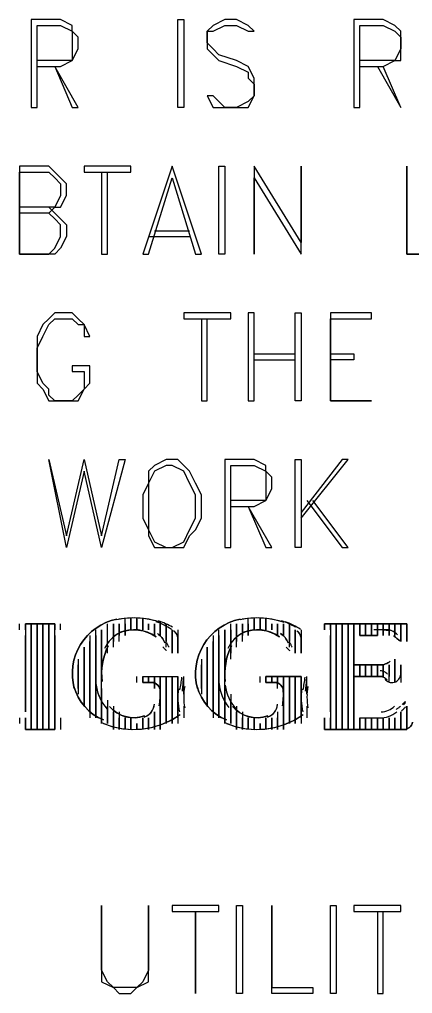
# Model space of a CAD drawing. Header units: metres. Extents: x 0 to 4950, y 0 to 3150.
# Drawn here: x 267 to 334, y 183 to 349 of the extents above; entities that cross this region are included whole.
import ezdxf

# ---------------------------------------------------------------- set-up
doc = ezdxf.new("R2010")
doc.units = ezdxf.units.M
doc.layers.add('SITE_BASE', color=7, linetype='Continuous')

msp = doc.modelspace()

# ---------------------------------------------------------------- linework, layer by layer
at = {"layer": 'SITE_BASE'}
for p, q in [((272, 316), (267, 316)), ((290, 313), (296, 313)), ((289, 312), (296, 312)), ((307, 292), (314, 292)), ((307, 291), (314, 291)), ((267, 245), (267, 246)), ((268, 246), (273, 246)), ((274, 245), (274, 246)), ((282, 242), (282, 246)), ((285, 245), (285, 247)), ((303, 242), (303, 246)), ((306, 245), (306, 247)), ((320, 246), (320, 228)), ((332, 244), (332, 246)), ((281, 240), (281, 245)), ((282, 241), (282, 245)), ((292, 242), (292, 245)), ((313, 242), (313, 245)), ((279, 244), (279, 230)), ((300, 244), (300, 230)), ((328, 244), (325, 244)), ((278, 233), (278, 241)), ((299, 233), (299, 241)), ((277, 240), (277, 234)), ((298, 240), (298, 234)), ((277, 235), (277, 239)), ((298, 235), (298, 239)), ((324, 239), (329, 239)), ((287, 236), (287, 237)), ((288, 237), (294, 237)), ((288, 236), (290, 236)), ((308, 236), (308, 237)), ((315, 237), (309, 237)), ((309, 236), (311, 236)), ((281, 234), (281, 229)), ((283, 232), (283, 229)), ((295, 232), (295, 230)), ((303, 232), (303, 229)), ((304, 232), (304, 229)), ((312, 231), (312, 228)), ((316, 232), (316, 230)), ((267, 230), (267, 229)), ((274, 230), (274, 228)), ((290, 230), (290, 228)), ((325, 230), (329, 230)), ((332, 230), (332, 228)), ((273, 228), (268, 228)), ((288, 229), (288, 228)), ((309, 229), (309, 228))]:
    msp.add_line(p, q, dxfattribs=at)
for points in [[(270, 341), (274, 341), (276, 342), (277, 344), (277, 346), (276, 347), (276, 348), (274, 349), (269, 349), (269, 334), (270, 334), (270, 348), (274, 348), (276, 347), (276, 346), (276, 344), (276, 342), (274, 342), (270, 342)], [(295, 334), (294, 334), (294, 349), (295, 349), (295, 334)], [(299, 336), (300, 334), (302, 334), (304, 334), (306, 334), (307, 336), (307, 338), (307, 339), (306, 341), (304, 342), (301, 343), (300, 344), (299, 345), (299, 347), (300, 347), (302, 348), (304, 348), (306, 347), (307, 347), (306, 348), (304, 349), (302, 349), (300, 348), (299, 347), (299, 345), (299, 344), (300, 343), (301, 342), (304, 341), (306, 340), (306, 339), (307, 338), (307, 336), (306, 335), (304, 334), (302, 334), (301, 335), (300, 336), (299, 336)], [(325, 341), (329, 341), (331, 342), (332, 342), (332, 344), (332, 346), (332, 347), (331, 348), (329, 349), (324, 349), (324, 334), (325, 334), (325, 348), (329, 348), (331, 347), (332, 346), (332, 344), (331, 342), (329, 342), (325, 342)], [(273, 341), (276, 334), (277, 334), (273, 341)], [(328, 341), (332, 334), (329, 341)], [(272, 317), (273, 316), (274, 315), (275, 314), (275, 312), (274, 310), (273, 309), (272, 309), (273, 310), (274, 312), (274, 314), (273, 315), (272, 316), (273, 317), (274, 317), (275, 319), (275, 321), (274, 322), (273, 323), (272, 324), (267, 324), (267, 309), (267, 323), (272, 323), (273, 322), (274, 321), (274, 319), (273, 317), (272, 317), (267, 317)], [(286, 323), (286, 324), (278, 324), (278, 323), (286, 323)], [(293, 324), (288, 309), (289, 309), (293, 322), (297, 309), (298, 309), (293, 324)], [(302, 309), (301, 309), (301, 324), (302, 324), (302, 309)], [(307, 324), (307, 309), (307, 322), (315, 309), (315, 324), (315, 311), (307, 324)], [(333, 309), (340, 309), (333, 309), (333, 324), (333, 309)], [(281, 323), (281, 309), (282, 309), (282, 323)], [(272, 309), (267, 309), (272, 309)], [(276, 290), (276, 289), (278, 289), (278, 287), (278, 286), (277, 285), (276, 284), (273, 284), (272, 285), (272, 286), (271, 287), (270, 289), (270, 293), (271, 295), (272, 297), (273, 298), (276, 298), (277, 297), (278, 297), (278, 295), (279, 295), (278, 297), (277, 298), (276, 299), (273, 299), (272, 298), (271, 297), (270, 295), (270, 293), (270, 289), (270, 287), (271, 286), (272, 284), (273, 284), (276, 284), (277, 284), (278, 286), (279, 287), (279, 290), (276, 290)], [(303, 298), (303, 299), (295, 299), (295, 298), (303, 298)], [(306, 284), (307, 284), (307, 299), (306, 299), (306, 284)], [(315, 299), (315, 284), (314, 284), (314, 299), (315, 299)], [(327, 299), (320, 299), (320, 284), (320, 298), (327, 298), (327, 299)], [(298, 298), (298, 284), (299, 284), (299, 298)], [(320, 292), (324, 292), (324, 291), (320, 291)], [(320, 284), (327, 284), (320, 284)], [(281, 259), (278, 272), (275, 259), (272, 274), (275, 261), (278, 274), (281, 261), (284, 274), (285, 274), (281, 259)], [(292, 274), (290, 273), (289, 272), (289, 270), (288, 268), (288, 264), (289, 262), (289, 261), (290, 259), (292, 259), (294, 259), (295, 259), (296, 261), (297, 262), (298, 264), (298, 268), (297, 270), (296, 272), (295, 273), (294, 274), (292, 274)], [(303, 266), (307, 266), (309, 267), (310, 269), (310, 271), (309, 272), (309, 273), (307, 274), (302, 274), (302, 259), (303, 259), (303, 273), (307, 273), (309, 272), (309, 271), (309, 269), (309, 267), (307, 267), (303, 267)], [(315, 259), (314, 259), (314, 274), (315, 274), (315, 259)], [(315, 264), (323, 274), (322, 274), (315, 265)], [(292, 273), (290, 272), (289, 270), (289, 268), (289, 264), (289, 262), (290, 260), (292, 259), (293, 259), (295, 260), (296, 262), (297, 264), (297, 268), (296, 270), (295, 272), (293, 273), (292, 273)], [(306, 266), (309, 259), (310, 259), (306, 266)], [(316, 267), (322, 259), (323, 259), (317, 267)], [(268, 230), (268, 228), (268, 230), (268, 228), (273, 228), (273, 230), (273, 228), (273, 246), (268, 246), (268, 245), (268, 246), (268, 244), (268, 231), (268, 244)], [(269, 228), (269, 246), (269, 228), (269, 246)], [(270, 246), (270, 228), (270, 246)], [(271, 228), (271, 246), (271, 228), (271, 246)], [(272, 246), (272, 228), (272, 246), (272, 228)], [(273, 245), (273, 246), (273, 245)], [(283.6, 246.81), (282.65, 246.56), (281.74, 246.22), (280.87, 245.8), (280.05, 245.28), (279.29, 244.69), (278.59, 244.02), (277.96, 243.28), (277.41, 242.48), (276.94, 241.62), (276.56, 240.72), (276.28, 239.8), (276.1, 238.85), (276.01, 237.89), (276.02, 236.93), (276.13, 235.96), (276.33, 235), (276.13, 235.96), (276.02, 236.93), (276.01, 237.89), (276.1, 238.85), (276.28, 239.8), (276.56, 240.72), (276.94, 241.62), (277.41, 242.48), (277.96, 243.28), (278.59, 244.02), (279.29, 244.69), (280.05, 245.28), (280.87, 245.8), (281.74, 246.22), (282.65, 246.56), (283.6, 246.81)], [(283, 242), (283, 246), (283, 243), (283, 246)], [(290.79, 246.35), (289.91, 246.59), (289.02, 246.78), (288.13, 246.91), (287.22, 246.98), (286.32, 247), (285.41, 246.96), (284.51, 246.86), (283.61, 246.71)], [(291.14, 246.24), (290.26, 246.5), (289.38, 246.71), (288.49, 246.86), (287.58, 246.96), (286.68, 247), (285.77, 246.98), (284.87, 246.91), (283.96, 246.78)], [(284, 243), (284, 246), (284, 244), (284, 246)], [(285, 244), (285, 246), (285, 244)], [(286, 245), (286, 247), (286, 245)], [(287, 245), (287, 247), (287, 245), (287, 247)], [(288, 245), (288, 247), (288, 245), (288, 247)], [(289, 245), (289, 246), (289, 245), (289, 246)], [(290, 244), (290, 246), (290, 244), (290, 246)], [(292.89, 245.06), (292.59, 245.26), (292.28, 245.44), (291.96, 245.62), (291.64, 245.79), (291.32, 245.94), (290.99, 246.09), (290.65, 246.22), (290.31, 246.35)], [(293.06, 245.41), (292.78, 245.58), (292.49, 245.74), (292.2, 245.89), (291.9, 246.03), (291.6, 246.17), (291.29, 246.29), (290.98, 246.41), (290.67, 246.51)], [(291, 244), (291, 246), (291, 244)], [(292, 243), (292, 246), (292, 243)], [(304.6, 246.81), (303.65, 246.56), (302.74, 246.22), (301.87, 245.8), (301.05, 245.28), (300.29, 244.69), (299.59, 244.02), (298.96, 243.28), (298.41, 242.48), (297.94, 241.62), (297.56, 240.72), (297.28, 239.8), (297.1, 238.85), (297.01, 237.89), (297.02, 236.93), (297.13, 235.96), (297.33, 235), (297.13, 235.96), (297.02, 236.93), (297.01, 237.89), (297.1, 238.85), (297.28, 239.8), (297.56, 240.72), (297.94, 241.62), (298.41, 242.48), (298.96, 243.28), (299.59, 244.02), (300.29, 244.69), (301.05, 245.28), (301.87, 245.8), (302.74, 246.22), (303.65, 246.56), (304.6, 246.81)], [(304, 242), (304, 246), (304, 243), (304, 246)], [(311.79, 246.35), (310.91, 246.59), (310.02, 246.78), (309.13, 246.91), (308.22, 246.98), (307.32, 247), (306.41, 246.96), (305.51, 246.86), (304.61, 246.71)], [(312.14, 246.24), (311.26, 246.5), (310.38, 246.71), (309.49, 246.86), (308.58, 246.96), (307.68, 247), (306.77, 246.98), (305.87, 246.91), (304.96, 246.78)], [(305, 243), (305, 246), (305, 244), (305, 246)], [(306, 244), (306, 246), (306, 244)], [(307, 245), (307, 247), (307, 245)], [(308, 245), (308, 247), (308, 245), (308, 247)], [(309, 245), (309, 247), (309, 245), (309, 247)], [(310, 245), (310, 246), (310, 245), (310, 246)], [(311, 244), (311, 246), (311, 244)], [(314.06, 245.41), (313.78, 245.58), (313.49, 245.74), (313.2, 245.89), (312.9, 246.03), (312.6, 246.17), (312.29, 246.29), (311.98, 246.41), (311.67, 246.51)], [(312, 244), (312, 246), (312, 244), (312, 246)], [(314.89, 245.06), (314.59, 245.26), (314.28, 245.44), (313.96, 245.62), (313.64, 245.79), (313.32, 245.94), (312.99, 246.09), (312.65, 246.22), (312.31, 246.35)], [(313, 243), (313, 246), (313, 243)], [(333, 243), (333, 246), (333, 243), (333, 246), (319, 246), (319, 245), (319, 246), (333, 246)], [(320, 245), (320, 246), (320, 228), (320, 230)], [(321, 228), (321, 246), (321, 228), (321, 246)], [(322, 246), (322, 228), (322, 246)], [(323, 246), (323, 228), (323, 246), (323, 228)], [(324, 228), (324, 246), (324, 228), (324, 230)], [(324, 244), (324, 239), (324, 244), (324, 246)], [(325, 246), (325, 244), (325, 246), (325, 244), (328, 244), (328, 246), (328, 244), (328, 246)], [(326, 244), (326, 246), (326, 244), (326, 246)], [(327, 244), (327, 246), (327, 244)], [(329, 244), (329, 246), (329, 244), (329, 246)], [(330, 244), (330, 246), (330, 244), (330, 246)], [(331, 244), (331, 246), (331, 244)], [(332, 243), (332, 246), (332, 243)], [(280, 230), (280, 244), (280, 230), (280, 245)], [(281, 235), (281, 229), (281, 245), (281, 238)], [(284.22, 244.51), (283.78, 244.28), (283.36, 244.02), (282.97, 243.72), (282.61, 243.39), (282.28, 243.03), (281.98, 242.64), (281.72, 242.22), (281.49, 241.78)], [(284.56, 244.65), (284.1, 244.45), (283.67, 244.22), (283.26, 243.95), (282.88, 243.64), (282.52, 243.3), (282.2, 242.93), (281.91, 242.53), (281.66, 242.11)], [(290.29, 243.78), (289.58, 244.23), (288.83, 244.57), (288.04, 244.81), (287.24, 244.96), (286.42, 245), (285.6, 244.94), (284.79, 244.77), (284, 244.5), (284.84, 244.78), (285.65, 244.94), (286.47, 245), (287.28, 244.95), (288.09, 244.8), (288.87, 244.55), (289.62, 244.2), (290.32, 243.76)], [(291.77, 242.75), (291.67, 242.99), (291.55, 243.22), (291.41, 243.44), (291.26, 243.65), (291.1, 243.85), (290.92, 244.03), (290.72, 244.21), (290.51, 244.36), (290.72, 244.21), (290.92, 244.03), (291.1, 243.85), (291.26, 243.65), (291.41, 243.44), (291.55, 243.22), (291.67, 242.99), (291.77, 242.75)], [(293, 241), (293, 245), (293, 241), (293, 245)], [(294, 243.48), (294, 243.62), (293.97, 243.8), (293.92, 243.97), (293.86, 244.14), (293.77, 244.29), (293.67, 244.44), (293.55, 244.57), (293.41, 244.69), (293.26, 244.79)], [(293.99, 243.66), (293.96, 243.84), (293.91, 244.01), (293.84, 244.17), (293.75, 244.33), (293.65, 244.47), (293.52, 244.6), (293.38, 244.71)], [(294, 245), (294, 241), (294, 244), (294, 243.85), (294, 243.68), (294, 243.5), (294, 243.32), (294, 243.15), (293.99, 242.97), (293.99, 242.79), (293.99, 242.97), (294, 243.15), (294, 243.32), (294, 243.5), (294, 243.68), (294, 243.85), (293.99, 244.03), (293.99, 244.21), (293.99, 244.03)], [(301, 230), (301, 244), (301, 230), (301, 245)], [(302, 235), (302, 229), (302, 245), (302, 238)], [(305.22, 244.51), (304.78, 244.28), (304.36, 244.02), (303.97, 243.72), (303.61, 243.39), (303.28, 243.03), (302.98, 242.64), (302.72, 242.22), (302.49, 241.78)], [(305.56, 244.65), (305.1, 244.45), (304.67, 244.22), (304.26, 243.95), (303.88, 243.64), (303.52, 243.3), (303.2, 242.93), (302.91, 242.53), (302.66, 242.11)], [(303, 240), (303, 245), (303, 241)], [(311.29, 243.78), (310.58, 244.23), (309.83, 244.57), (309.04, 244.81), (308.24, 244.96), (307.42, 245), (306.6, 244.94), (305.79, 244.77), (305, 244.5), (305.84, 244.78), (306.65, 244.94), (307.47, 245), (308.28, 244.95), (309.09, 244.8), (309.87, 244.55), (310.62, 244.2), (311.32, 243.76)], [(312.77, 242.75), (312.67, 242.99), (312.55, 243.22), (312.41, 243.44), (312.26, 243.65), (312.1, 243.85), (311.92, 244.03), (311.72, 244.21), (311.51, 244.36), (311.72, 244.21), (311.92, 244.03), (312.1, 243.85), (312.26, 243.65), (312.41, 243.44), (312.55, 243.22), (312.67, 242.99), (312.77, 242.75)], [(314, 241), (314, 245), (314, 241), (314, 245)], [(315, 243.48), (315, 243.62), (314.97, 243.8), (314.92, 243.97), (314.86, 244.14), (314.77, 244.29), (314.67, 244.44), (314.55, 244.57), (314.41, 244.69), (314.26, 244.79)], [(314.99, 243.66), (314.96, 243.84), (314.91, 244.01), (314.84, 244.17), (314.75, 244.33), (314.65, 244.47), (314.52, 244.6), (314.38, 244.71)], [(315, 245), (315, 241), (315, 244), (315, 243.85), (315, 243.68), (315, 243.5), (315, 243.32), (315, 243.15), (314.99, 242.97), (314.99, 242.79), (314.99, 242.97), (315, 243.15), (315, 243.32), (315, 243.5), (315, 243.68), (315, 243.85), (314.99, 244.03), (314.99, 244.21), (314.99, 244.03)], [(329.6, 244.97), (329.33, 244.98), (329.05, 244.99), (328.78, 245), (328.5, 245), (328.22, 245), (327.95, 244.99), (327.67, 244.98), (327.4, 244.97)], [(330.05, 244.81), (329.77, 244.85), (329.5, 244.89), (329.23, 244.91), (328.95, 244.94), (328.68, 244.96), (328.4, 244.98), (328.13, 244.99), (327.85, 245)], [(331.2, 244.33), (331.04, 244.47), (330.86, 244.6), (330.68, 244.71), (330.49, 244.8), (330.29, 244.87), (330.08, 244.93), (329.87, 244.97), (329.65, 245)], [(331.4, 244.13), (331.25, 244.28), (331.09, 244.43), (330.92, 244.56), (330.74, 244.67), (330.55, 244.77), (330.35, 244.85), (330.15, 244.91), (329.94, 244.96)], [(273, 244), (273, 230), (273, 244)], [(279, 243), (279, 231), (279, 243)], [(292.11, 242.78), (292.14, 242.68), (292.18, 242.58), (292.22, 242.48), (292.26, 242.38), (292.31, 242.29), (292.37, 242.19), (292.43, 242.1), (292.49, 242.01)], [(300, 243), (300, 231), (300, 243)], [(313.11, 242.78), (313.14, 242.68), (313.18, 242.58), (313.22, 242.48), (313.26, 242.38), (313.31, 242.29), (313.37, 242.19), (313.43, 242.1), (313.49, 242.01)], [(320, 231), (320, 244), (320, 231)], [(330.82, 243.99), (330.94, 243.87), (331.07, 243.74), (331.2, 243.62), (331.34, 243.51), (331.48, 243.39), (331.62, 243.29), (331.76, 243.18), (331.91, 243.08), (331.76, 243.18), (331.62, 243.29), (331.48, 243.39), (331.34, 243.51), (331.2, 243.62), (331.07, 243.74), (330.94, 243.87), (330.82, 243.99)], [(278, 242), (278, 232), (278, 242)], [(282.12, 242.23), (281.8, 241.51), (281.53, 240.78), (281.31, 240.03), (281.15, 239.27), (281.05, 238.5), (281, 237.73), (281.01, 236.95), (281.09, 236.17), (281.01, 236.95), (281, 237.73), (281.05, 238.5), (281.15, 239.27), (281.31, 240.03), (281.53, 240.78), (281.8, 241.51), (282.12, 242.23)], [(291.45, 242.06), (291.52, 241.98), (291.59, 241.89), (291.66, 241.81), (291.73, 241.73), (291.81, 241.66), (291.89, 241.59), (291.98, 241.52), (292.06, 241.45)], [(299, 242), (299, 232), (299, 242)], [(303.12, 242.23), (302.8, 241.51), (302.53, 240.78), (302.31, 240.03), (302.15, 239.27), (302.05, 238.5), (302, 237.73), (302.01, 236.95), (302.08, 236.17), (302.01, 236.95), (302, 237.73), (302.05, 238.5), (302.15, 239.27), (302.31, 240.03), (302.53, 240.78), (302.8, 241.51), (303.12, 242.23)], [(312.45, 242.06), (312.52, 241.98), (312.59, 241.89), (312.66, 241.81), (312.73, 241.73), (312.81, 241.66), (312.89, 241.59), (312.98, 241.52), (313.06, 241.45)], [(328.46, 239), (328.7, 239.01), (328.93, 239.04), (329.16, 239.09), (329.38, 239.16), (329.59, 239.25), (329.8, 239.36), (329.99, 239.49), (330.17, 239.64), (329.99, 239.49), (329.8, 239.36), (329.59, 239.25), (329.38, 239.16), (329.16, 239.09), (328.93, 239.04), (328.7, 239.01), (328.46, 239)], [(331, 236), (331, 240), (331, 236)], [(329, 237), (329, 239), (329, 237), (329, 239), (324, 239), (324, 237), (329, 237), (324, 237), (324, 231), (324, 237)], [(325, 237), (325, 239), (325, 237), (325, 239)], [(326, 237), (326, 239), (326, 237), (326, 239)], [(327, 237), (327, 239), (327, 237)], [(328, 237), (328, 239), (328, 237), (328, 239)], [(329.7, 237.4), (329.59, 237.53), (329.46, 237.65), (329.32, 237.76), (329.17, 237.84), (329.01, 237.91), (328.85, 237.96), (328.68, 237.99), (328.5, 238)], [(329.26, 236.66), (329.4, 236.48), (329.58, 236.32), (329.77, 236.19), (329.98, 236.09), (330.2, 236.03), (330.43, 236), (330.66, 236.01), (330.89, 236.05), (331.12, 236.13), (331.32, 236.25), (331.51, 236.39), (331.66, 236.55), (331.79, 236.74), (331.9, 236.95), (331.96, 237.17), (332, 237.41)], [(330, 236), (330, 239), (330, 237), (330, 239)], [(332, 237), (332, 239), (332, 237), (332, 239), (332, 236)], [(280.03, 235.82), (280.1, 235.26), (280.22, 234.72), (280.37, 234.18), (280.56, 233.66), (280.79, 233.15), (281.05, 232.67), (281.36, 232.2), (281.69, 231.75)], [(290, 237), (290, 235), (290, 237), (290, 236), (288, 236), (288, 237), (288, 236), (288, 237), (294, 237), (294, 229)], [(289, 236), (289, 237), (289, 236), (289, 237)], [(291, 234.53), (290.96, 234.83), (290.88, 235.1), (290.74, 235.34), (290.56, 235.56), (290.34, 235.74), (290.1, 235.88), (289.83, 235.96), (289.53, 236), (289.83, 235.96), (290.1, 235.88), (290.34, 235.74), (290.56, 235.56), (290.74, 235.34), (290.88, 235.1), (290.96, 234.83), (291, 234.53)], [(291, 237), (291, 228), (291, 237)], [(292, 237), (292, 229), (292, 237), (292, 229)], [(293, 237), (293, 229), (293, 237), (293, 229)], [(294, 230), (294, 237), (294, 230)], [(294.34, 234.76), (294.39, 235.03), (294.44, 235.29), (294.48, 235.56), (294.53, 235.83), (294.57, 236.1), (294.62, 236.37), (294.66, 236.63), (294.69, 236.9)], [(294.77, 234.55), (294.8, 234.82), (294.83, 235.09), (294.86, 235.36), (294.88, 235.63), (294.9, 235.9), (294.92, 236.18), (294.94, 236.45), (294.95, 236.72)], [(295.16, 235.31), (295.09, 234.86), (295.04, 234.41), (295, 234), (295, 237)], [(301.03, 235.82), (301.1, 235.26), (301.22, 234.72), (301.37, 234.18), (301.56, 233.66), (301.79, 233.15), (302.05, 232.67), (302.36, 232.2), (302.69, 231.75)], [(311, 235), (311, 237), (311, 236), (309, 236), (309, 237), (309, 236), (309, 237), (315, 237), (315, 229)], [(310, 236), (310, 237), (310, 236), (310, 237)], [(312, 234.53), (311.96, 234.83), (311.88, 235.1), (311.74, 235.34), (311.56, 235.56), (311.35, 235.74), (311.1, 235.88), (310.83, 235.96), (310.53, 236), (310.83, 235.96), (311.1, 235.88), (311.35, 235.74), (311.56, 235.56), (311.74, 235.34), (311.88, 235.1), (311.96, 234.83), (312, 234.53)], [(312, 237), (312, 228), (312, 237), (312, 235)], [(313, 237), (313, 229), (313, 237), (313, 229)], [(314, 237), (314, 229), (314, 237), (314, 229)], [(315, 230), (315, 237), (315, 230)], [(315.34, 234.76), (315.39, 235.03), (315.44, 235.29), (315.49, 235.56), (315.53, 235.83), (315.57, 236.1), (315.62, 236.37), (315.66, 236.63), (315.69, 236.9)], [(315.77, 234.55), (315.8, 234.82), (315.83, 235.09), (315.86, 235.36), (315.88, 235.63), (315.9, 235.9), (315.92, 236.18), (315.94, 236.45), (315.95, 236.72)], [(316.16, 235.31), (316.09, 234.86), (316.04, 234.41), (316, 234), (316, 237)], [(329.65, 236.47), (329.52, 236.6), (329.39, 236.71), (329.25, 236.8), (329.09, 236.88), (328.93, 236.94), (328.76, 236.98), (328.59, 237), (328.41, 237)], [(276.28, 235.34), (276.59, 234.39), (277, 233.5), (277.51, 232.66), (278.12, 231.89), (278.8, 231.19), (279.57, 230.58), (280.4, 230.05), (281.3, 229.62), (280.4, 230.05), (279.57, 230.58), (278.8, 231.19), (278.12, 231.89), (277.51, 232.66), (277, 233.5), (276.59, 234.39), (276.28, 235.34)], [(280.06, 235.53), (280.16, 234.98), (280.29, 234.44), (280.46, 233.91), (280.67, 233.4), (280.92, 232.9), (281.21, 232.42), (281.53, 231.97), (281.88, 231.53)], [(290.81, 232.03), (290.86, 232.36), (290.9, 232.68), (290.93, 233), (290.96, 233.32), (290.98, 233.65), (290.99, 233.97), (291, 234.3), (291, 234.62)], [(290.95, 232.2), (290.97, 232.53), (290.99, 232.85), (291, 233.18), (291, 233.5), (291, 233.82), (290.99, 234.15), (290.97, 234.47), (290.95, 234.8)], [(294.09, 234.94), (294.04, 234.44), (294.01, 233.95), (294, 233.45), (294.01, 232.95), (294.05, 232.46), (294.1, 231.96), (294.18, 231.47), (294.28, 230.99)], [(297.28, 235.34), (297.59, 234.39), (298, 233.5), (298.51, 232.66), (299.12, 231.89), (299.8, 231.19), (300.57, 230.58), (301.4, 230.05), (302.3, 229.62), (301.4, 230.05), (300.57, 230.58), (299.8, 231.19), (299.12, 231.89), (298.51, 232.66), (298, 233.5), (297.59, 234.39), (297.28, 235.34)], [(302.06, 235.53), (302.16, 234.98), (302.29, 234.44), (302.46, 233.91), (302.67, 233.4), (302.92, 232.9), (303.21, 232.42), (303.53, 231.97), (303.88, 231.53)], [(311.81, 232.03), (311.86, 232.36), (311.9, 232.68), (311.93, 233), (311.96, 233.32), (311.98, 233.65), (311.99, 233.97), (312, 234.3), (312, 234.62)], [(311.95, 232.2), (311.97, 232.53), (311.99, 232.85), (312, 233.18), (312, 233.5), (312, 233.82), (311.99, 234.15), (311.97, 234.47), (311.95, 234.8)], [(315.09, 234.94), (315.04, 234.44), (315.01, 233.95), (315, 233.45), (315.01, 232.95), (315.05, 232.46), (315.1, 231.96), (315.18, 231.47), (315.28, 230.99)], [(282, 233), (282, 229), (282, 232)], [(295.01, 233.95), (295, 233.5), (295.01, 233.05), (295.04, 232.59), (295.09, 232.14), (295.16, 231.7)], [(303, 234), (303, 229), (303, 233)], [(316.01, 233.95), (316, 233.5), (316.01, 233.05), (316.04, 232.59), (316.09, 232.14), (316.16, 231.7)], [(332.78, 232.79), (332.71, 232.72), (332.63, 232.65), (332.56, 232.58), (332.49, 232.51), (332.42, 232.44), (332.35, 232.37), (332.28, 232.29), (332.21, 232.22)], [(332.8, 232.57), (332.75, 232.52), (332.7, 232.48), (332.66, 232.43), (332.61, 232.39), (332.57, 232.34), (332.52, 232.3), (332.48, 232.25), (332.43, 232.2)], [(282.35, 231.89), (282.94, 231.3), (283.61, 230.82), (284.33, 230.45), (285.09, 230.18), (285.89, 230.03), (286.7, 230), (287.51, 230.09), (288.32, 230.31), (287.47, 230.09), (286.66, 230), (285.85, 230.04), (285.05, 230.19), (284.29, 230.46), (283.57, 230.84), (282.91, 231.33), (282.32, 231.92)], [(283, 231), (283, 228), (283, 231)], [(284, 231), (284, 228), (284, 230), (284, 228)], [(288.26, 230.12), (288.59, 230.25), (288.9, 230.43), (289.18, 230.65), (289.42, 230.9), (289.63, 231.18), (289.79, 231.49), (289.91, 231.83), (289.98, 232.18)], [(288.38, 230.16), (288.71, 230.31), (289.01, 230.5), (289.27, 230.74), (289.5, 231), (289.69, 231.29), (289.84, 231.61), (289.94, 231.95), (289.99, 232.31)], [(290, 231), (290, 228), (290, 231)], [(303.35, 231.89), (303.95, 231.3), (304.61, 230.82), (305.33, 230.45), (306.09, 230.18), (306.89, 230.03), (307.7, 230), (308.51, 230.09), (309.32, 230.31), (308.47, 230.09), (307.66, 230), (306.85, 230.04), (306.05, 230.19), (305.29, 230.46), (304.57, 230.84), (303.91, 231.33), (303.32, 231.92)], [(304, 231), (304, 228), (304, 231)], [(305, 231), (305, 228), (305, 230), (305, 228)], [(309.26, 230.12), (309.6, 230.25), (309.9, 230.43), (310.18, 230.65), (310.42, 230.9), (310.63, 231.18), (310.79, 231.49), (310.91, 231.83), (310.98, 232.18)], [(309.38, 230.16), (309.71, 230.31), (310.01, 230.5), (310.27, 230.74), (310.5, 231), (310.69, 231.29), (310.84, 231.61), (310.94, 231.95), (310.99, 232.31)], [(311, 231), (311, 228), (311, 230)], [(333, 231), (333, 228), (319, 228), (319, 230), (319, 228), (333, 228)], [(328.34, 230), (328.74, 230.01), (329.14, 230.05), (329.54, 230.12), (329.92, 230.23), (330.3, 230.37), (330.66, 230.55), (331, 230.76), (331.33, 231)], [(328.66, 231), (328.98, 231.03), (329.29, 231.09), (329.59, 231.17), (329.88, 231.28), (330.16, 231.42), (330.43, 231.58), (330.68, 231.76), (330.92, 231.97)], [(331.24, 231.43), (331.33, 231.5), (331.42, 231.57), (331.51, 231.63), (331.6, 231.7), (331.69, 231.77), (331.78, 231.84), (331.87, 231.9), (331.96, 231.97)], [(332, 231), (332, 228), (332, 231)], [(332.12, 231.16), (332.21, 231.25), (332.3, 231.34), (332.39, 231.43), (332.48, 231.52), (332.57, 231.61), (332.66, 231.7), (332.75, 231.79), (332.84, 231.88)], [(333, 232), (333, 228), (333, 232)], [(281.12, 229.12), (282.75, 228.53), (284.43, 228.16), (286.13, 228), (287.82, 228.06), (289.5, 228.34), (291.14, 228.82), (292.71, 229.51), (294.2, 230.41)], [(281.31, 229.04), (282.95, 228.47), (284.64, 228.13), (286.34, 228), (288.03, 228.09), (289.7, 228.39), (291.33, 228.89), (292.89, 229.61), (294.37, 230.53)], [(285, 230), (285, 228), (285, 230), (285, 228)], [(286, 230), (286, 228), (286, 230)], [(288, 230), (288, 228), (288, 230)], [(289, 230), (289, 228), (289, 230), (289, 228)], [(302.12, 229.12), (303.75, 228.53), (305.43, 228.16), (307.13, 228), (308.82, 228.06), (310.5, 228.34), (312.14, 228.82), (313.71, 229.51), (315.2, 230.41)], [(302.31, 229.04), (303.95, 228.47), (305.64, 228.13), (307.34, 228), (309.03, 228.09), (310.71, 228.39), (312.33, 228.89), (313.89, 229.61), (315.37, 230.53)], [(306, 230), (306, 228), (306, 230), (306, 228)], [(307, 230), (307, 228), (307, 230)], [(309, 230), (309, 228), (309, 230)], [(310, 230), (310, 228), (310, 230), (310, 228)], [(325, 228), (325, 230), (325, 228), (325, 230), (329, 230), (329, 228), (329, 230), (329, 228)], [(326, 230), (326, 228), (326, 230), (326, 228)], [(327, 230), (327, 228), (327, 230)], [(328, 230), (328, 228), (328, 230), (328, 228)], [(330, 230), (330, 228), (330, 230), (330, 228)], [(331, 230), (331, 228), (331, 230)], [(332.5, 228), (332.77, 228.02), (333.02, 228.09), (333.25, 228.2), (333.46, 228.35), (333.64, 228.53), (333.79, 228.74), (333.9, 228.97), (333.98, 229.23), (333.9, 228.97), (333.79, 228.74), (333.64, 228.53), (333.46, 228.35), (333.25, 228.2), (333.02, 228.09), (332.77, 228.02), (332.5, 228)], [(287, 229), (287, 228), (287, 229), (287, 228)], [(308, 229), (308, 228), (308, 229), (308, 228)], [(289, 198), (289, 187), (288, 185), (287, 184), (286, 184), (284, 184), (283, 184), (282, 185), (281, 187), (281, 198), (281, 187), (281, 185), (283, 184), (284, 183), (286, 183), (287, 184), (289, 185), (289, 187), (289, 198)], [(301, 197), (301, 198), (293, 198), (293, 197), (301, 197)], [(305, 183), (304, 183), (304, 198), (305, 198), (305, 183)], [(310, 183), (310, 198), (310, 184), (317, 184), (317, 183), (310, 183)], [(321, 183), (320, 183), (320, 198), (321, 198), (321, 183)], [(332, 197), (332, 198), (324, 198), (324, 197), (332, 197)], [(297, 197), (297, 183), (297, 197)], [(328, 197), (328, 183), (329, 183), (329, 197)]]:
    msp.add_lwpolyline(points, dxfattribs=at)

doc.saveas('drawing.dxf')
